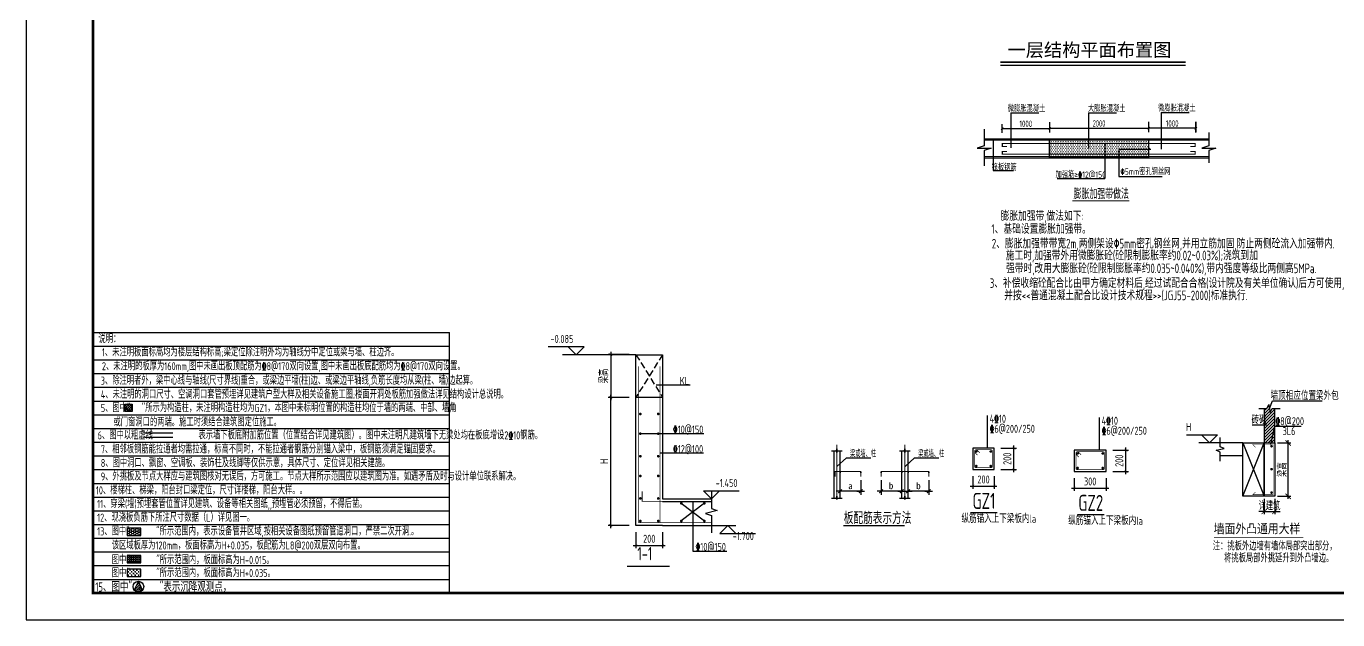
# Model space of a CAD drawing. Extents: x -668857 to 143095, y -247466 to 228182.
# Drawn here: x -229465 to -180300, y 166782 to 189033 of the extents above; entities that cross this region are included whole.
import ezdxf
from ezdxf.enums import TextEntityAlignment as Align

# ---------------------------------------------------------------- set-up
doc = ezdxf.new("R2010")
doc.units = 0
doc.header["$LTSCALE"] = 1000
for name, pattern in [('__DASH', [0.35, 0.25, -0.1]), ('DASH', [0.35, 0.25, -0.1]), ('DOTE', [2.42, 2, -0.2, 0.02, -0.2])]:
    doc.linetypes.add(name, pattern=pattern)
doc.layers.get('0').update_dxf_attribs({"linetype": 'CONTINUOUS'})
doc.layers.get('DEFPOINTS').update_dxf_attribs({"linetype": 'CONTINUOUS'})
for name, color, linetype in [('-TK', 7, 'CONTINUOUS'), ('DIM', 2, 'CONTINUOUS'), ('GJ', 5, 'CONTINUOUS'), ('GRE', 3, 'CONTINUOUS'), ('LINK', 6, 'CONTINUOUS'), ('NUM', 7, 'CONTINUOUS'), ('OUTLINE', 2, 'CONTINUOUS'), ('REIN', 6, 'CONTINUOUS'), ('S-B板填充', 251, 'CONTINUOUS'), ('S-DETLCW-LINE1-pdx', 7, 'CONTINUOUS'), ('S-DETLCW-TEXT', 7, 'CONTINUOUS'), ('S-DETLS-HATCH', 251, 'CONTINUOUS'), ('S-DETLS-TEXT', 7, 'CONTINUOUS'), ('S-D洞口', 4, 'CONTINUOUS'), ('S-FON-TEXT', 7, 'CONTINUOUS'), ('S-X详图实线', 4, 'CONTINUOUS'), ('S-X详图标注', 3, 'CONTINUOUS'), ('S-X详图钢筋', 6, 'CONTINUOUS'), ('S-大样-砼线', 7, 'CONTINUOUS'), ('S-引出线', 40, 'CONTINUOUS'), ('S-文字', 7, 'CONTINUOUS'), ('S-板正筋', 2, 'CONTINUOUS'), ('S-构造柱', 212, 'CONTINUOUS'), ('S-表格线', 54, 'CONTINUOUS'), ('S-降板填充', 75, 'CONTINUOUS'), ('TEXT', 2, 'CONTINUOUS'), ('THIN', 7, 'CONTINUOUS'), ('WALL', 5, 'CONTINUOUS'), ('大样线', 40, 'CONTINUOUS'), ('尺寸线及数字', 43, 'CONTINUOUS'), ('悬梁', 4, 'CONTINUOUS'), ('支座钢筋', 1, 'CONTINUOUS'), ('空调洞口标注', 130, 'CONTINUOUS'), ('说明文字', 7, 'CONTINUOUS')]:
    doc.layers.add(name, color=color, linetype=linetype)
doc.layers.add('DOTE', color=19, linetype='DOTE', lineweight=9)
doc.styles.add('-宋体', font='', dxfattribs={"width": 0.7, "height": 300, "bigfont": '宋体.TTF'})
doc.styles.add('10', font='', dxfattribs={"width": 0.7, "height": 300})
doc.styles.add('BW_Rein', font='Tssdeng.shx', dxfattribs={"width": 0.7, "bigfont": 'hztxt.shx'})
doc.styles.add('hzst', font='', dxfattribs={"width": 0.7})
doc.styles.add('TSSD_DIMENSION', font='Tssdeng.shx', dxfattribs={"width": 0.7, "bigfont": 'tssdchn.shx'})
doc.styles.add('TSSD_Label', font='Tssdeng.shx', dxfattribs={"width": 0.7, "bigfont": 'hztxt.shx'})
doc.styles.add('TSSD_Norm', font='Tssdeng.shx', dxfattribs={"bigfont": 'tssdchn.shx'})
doc.styles.add('TSSD_REIN', font='tssdeng.shx', dxfattribs={"width": 0.7, "height": 300, "bigfont": 'tssdchn.shx'})
doc.styles.get('-宋体').set_extended_font_data('SimSun')
doc.styles.get('10').set_extended_font_data('SimSun')
doc.styles.get('hzst').set_extended_font_data('SimSun')
doc.dimstyles.new('25-100', dxfattribs={"dimscale": 100, "dimtxt": 3, "dimasz": 2, "dimexe": 1, "dimexo": 1, "dimgap": 0.5, "dimtad": 1, "dimdec": 0, "dimlfac": 0.25, "dimdsep": 46, "dimtxsty": 'TSSD_REIN', "dimblk1": 'ARCHTICK', "dimblk2": 'ARCHTICK', "dimsah": 1, "dimcen": 2.5, "dimdle": 1, "dimclrd": 256, "dimclre": 256, "dimclrt": 7, "dimadec": 0, "dimazin": 0, "dimtfac": 1, "dimtdec": 0, "dimtix": 1, "dimtmove": 2, "dimatfit": 3, "dimldrblk": 'ARCHTICK', "dimfxl": 0, "dimtolj": 1, "dimtzin": 0, "dimlwd": -1, "dimlwe": -1, "dimarcsym": 0})
doc.dimstyles.new('TSSD_20_100', dxfattribs={"dimtxt": 300, "dimasz": 100, "dimexe": 100, "dimexo": 250, "dimgap": 100, "dimtad": 1, "dimdec": 0, "dimlfac": 0.2, "dimzin": 0, "dimdsep": 46, "dimtxsty": 'TSSD_DIMENSION', "dimblk": 'ARCHTICK', "dimcen": 0, "dimdle": 100, "dimclrt": 7, "dimadec": 0, "dimazin": 0, "dimtfac": 1, "dimtdec": 0, "dimtix": 1, "dimtmove": 2, "dimatfit": 3, "dimldrblk": 'ARCHTICK', "dimfxl": 0, "dimtolj": 1, "dimtzin": 0, "dimarcsym": 0})
doc.dimstyles.new('TSSD_25_100', dxfattribs={"dimtxt": 300, "dimasz": 100, "dimexe": 100, "dimexo": 250, "dimgap": 100, "dimtad": 1, "dimdec": 0, "dimlfac": 0.25, "dimzin": 0, "dimdsep": 46, "dimtxsty": 'TSSD_DIMENSION', "dimblk": 'ARCHTICK', "dimcen": 0, "dimdle": 100, "dimclrt": 7, "dimadec": 0, "dimazin": 0, "dimtfac": 1, "dimtdec": 0, "dimtix": 1, "dimtmove": 2, "dimatfit": 3, "dimldrblk": 'ARCHTICK', "dimfxl": 0, "dimtolj": 1, "dimtzin": 0, "dimarcsym": 0})

# ---------------------------------------------------------------- blocks, each defined once
blk = doc.blocks.new('A1')
blk.add_lwpolyline([(0, 59400), (0, 0), (84100, 0), (84100, 59400)], close=True)
at = {"const_width": 100}
blk.add_lwpolyline([(2500, 58400), (2500, 1000), (83100, 1000), (83100, 58400)], close=True, dxfattribs=at)
blk = doc.blocks.new('_DIMX')
blk.add_line((-150, 0), (150, 0))
at = {"const_width": 50}
blk.add_lwpolyline([(-70, -70), (70, 70)], dxfattribs=at)
blk = doc.blocks.new('A$C1DDD5A89')
at = {"color": 6, "const_width": 50}
blk.add_lwpolyline([(439, 25), (2741, 25)], dxfattribs=at)
at = {"layer": 'DOTE', "color": 8, "linetype": 'DOTE'}
for p, q in [((202, 3054), (202, 888)), ((2750, 3054), (2750, 888))]:
    blk.add_line(p, q, dxfattribs=at)
at = {"layer": 'GJ'}
blk.add_point((1858, 2022), dxfattribs=at)
at = {"layer": 'REIN', "color": 1, "const_width": 40}
for points in [[(129, 1860), (129, 2059), (1095, 2059), (1095, 1860)], [(1858, 1860), (1858, 2059), (3643, 2059), (3643, 1860)]]:
    blk.add_lwpolyline(points, dxfattribs=at)
at = {"layer": '大样线'}
for p, q in [((0, 2837), (188, 2837)), ((81, 2837), (81, 1066)), ((188, 2837), (202, 2909)), ((202, 2909), (202, 2778)), ((202, 2778), (217, 2837)), ((202, 2247), (556, 2571)), ((217, 2837), (395, 2837)), ((556, 2571), (1467, 2571)), ((2548, 2837), (2736, 2837)), ((2736, 2837), (2751, 2909)), ((2751, 2909), (2751, 2778)), ((2751, 2778), (2766, 2837)), ((2758, 2247), (3112, 2571)), ((2766, 2837), (2943, 2837)), ((3112, 2571), (4023, 2571)), ((0, 1066), (188, 1066)), ((188, 1066), (202, 1138)), ((202, 1138), (202, 1006)), ((202, 1006), (217, 1066)), ((217, 1066), (395, 1066)), ((2548, 1066), (2736, 1066)), ((2736, 1066), (2751, 1138)), ((2751, 1138), (2751, 1006)), ((2751, 1006), (2766, 1066)), ((2766, 1066), (2943, 1066))]:
    blk.add_line(p, q, dxfattribs=at)
at = {"layer": '大样线', "linetype": 'ByBlock'}
for p, q in [((323, 1066), (323, 2837)), ((2630, 1066), (2630, 2837)), ((2871, 1066), (2871, 2837))]:
    blk.add_line(p, q, dxfattribs=at)
at = {"layer": '大样线', "color": 0, "linetype": 'ByBlock'}
for p in [(323, 2022), (1095, 2022), (2630, 2022), (2871, 2022), (3643, 2022), (202, 1319)]:
    blk.add_point(p, dxfattribs=at)
at = {"layer": '空调洞口标注'}
for p, q in [((1095, 1732), (1095, 1190)), ((1858, 1732), (1858, 1190)), ((3643, 1732), (3643, 1190)), ((1094, 1319), (203, 1319)), ((2629, 1319), (1859, 1319)), ((3642, 1319), (2872, 1319))]:
    blk.add_line(p, q, dxfattribs=at)
blk.add_point((1858, 1319), dxfattribs=at)
at = {"layer": '空调洞口标注', "color": 0, "linetype": 'ByBlock'}
blk.add_point((2871, 1319), dxfattribs=at)
at = {"layer": '空调洞口标注', "xscale": 0.9649999998509884, "yscale": 0.9649999998509884, "zscale": 0.965, "rotation": 180}
for p in [(323, 1319), (1858, 1319)]:
    blk.add_blockref('_DIMX', p, dxfattribs=at)
at = {"layer": '空调洞口标注', "xscale": 0.9649999998509884, "yscale": 0.9649999998509884, "zscale": 0.965}
for p in [(1095, 1319), (2630, 1319), (2872, 1319), (3643, 1319)]:
    blk.add_blockref('_DIMX', p, dxfattribs=at)
at = {"layer": '空调洞口标注', "style": '10'}
for s, p in [('a', (709, 1523)), ('b', (2231, 1523)), ('b', (3257, 1523))]:
    blk.add_text(s, height=250, dxfattribs=at).set_placement(p, align=Align.MIDDLE_CENTER)
at = {"layer": '说明文字'}
for s, height, style, width, p in [('梁或墙、柱', 250, 'TSSD_REIN', 0.6, (693, 2596)), ('梁或墙、柱', 250, 'TSSD_REIN', 0.6, (3249, 2596)), ('板配筋表示方法', 450, 'TSSD_DIMENSION', 0.7, (459, 91))]:
    blk.add_text(s, height=height, dxfattribs=dict(at, style=style, width=width)).set_placement(p)
blk = doc.blocks.new('_ArchTick')
at = {"color": 0, "linetype": 'ByBlock', "const_width": 0.15}
blk.add_lwpolyline([(-0.5, -0.5), (0.5, 0.5)], dxfattribs=at)
blk = doc.blocks.new('*D45')
at = {"layer": 'DEFPOINTS', "color": 0}
for p in [(30394, 226071), (30794, 226071), (30794, 225492)]:
    blk.add_point(p, dxfattribs=at)
at = {"layer": 'S-X详图标注'}
for p, q in [((30394, 225971), (30394, 225392)), ((30794, 225971), (30794, 225392)), ((30394, 225492), (30194, 225492)), ((30394, 225492), (30794, 225492)), ((30794, 225492), (30994, 225492))]:
    blk.add_line(p, q, dxfattribs=at)
at = {"layer": 'S-X详图标注', "xscale": 200, "yscale": 200, "zscale": 200}
blk.add_blockref('_ArchTick', (30394, 225492), dxfattribs=at)
at = {"layer": 'S-X详图标注', "xscale": 200, "yscale": 200, "zscale": 200, "rotation": 180}
blk.add_blockref('_ArchTick', (30794, 225492), dxfattribs=at)
at = {"layer": 'S-X详图标注', "color": 7, "insert": (30594, 225692), "char_height": 300, "attachment_point": 5, "style": 'TSSD_REIN'}
blk.add_mtext('\\A1;详建筑', dxfattribs=at)
blk = doc.blocks.new('*D46')
at = {"layer": 'DEFPOINTS', "color": 0}
for p in [(30794, 228060), (31291, 228060), (30794, 226060)]:
    blk.add_point(p, dxfattribs=at)
at = {"layer": 'S-X详图标注'}
for p, q in [((31291, 225960), (31291, 228160)), ((30894, 228060), (31391, 228060)), ((30894, 226060), (31391, 226060))]:
    blk.add_line(p, q, dxfattribs=at)
at = {"layer": 'S-X详图标注', "xscale": 200, "yscale": 200, "zscale": 200}
for p, rotation in [((31291, 228060), 90), ((31291, 226060), 270)]:
    blk.add_blockref('_ArchTick', p, dxfattribs=dict(at, rotation=rotation))
at = {"layer": 'S-X详图标注', "color": 7, "insert": (31091, 227060), "char_height": 300, "attachment_point": 5, "rotation": 90, "style": 'TSSD_REIN'}
blk.add_mtext('\\A1;梁高', dxfattribs=at)
blk = doc.blocks.new('*D898')
at = {"layer": 'DEFPOINTS', "color": 0}
for p in [(-193180, 173218), (-192438, 173218), (-193180, 172418)]:
    blk.add_point(p, dxfattribs=at)
at = {"layer": 'DIM', "color": 0, "lineweight": -2}
for p, q in [((-192930, 173218), (-192338, 173218)), ((-192438, 172318), (-192438, 173318)), ((-192930, 172418), (-192338, 172418))]:
    blk.add_line(p, q, dxfattribs=at)
at = {"layer": 'DIM', "color": 0, "lineweight": -2, "xscale": 100, "yscale": 100, "zscale": 100}
for p, rotation in [((-192438, 173218), 90), ((-192438, 172418), 270)]:
    blk.add_blockref('_ArchTick', p, dxfattribs=dict(at, rotation=rotation))
at = {"layer": 'DIM', "color": 7, "insert": (-192688, 172818), "char_height": 300, "attachment_point": 5, "rotation": 90, "style": 'TSSD_DIMENSION'}
blk.add_mtext('\\A1;200', dxfattribs=at)
blk = doc.blocks.new('*D899')
at = {"layer": 'DEFPOINTS', "color": 0}
for p in [(-193980, 172418), (-193180, 172418), (-193180, 171791)]:
    blk.add_point(p, dxfattribs=at)
at = {"layer": 'DIM', "color": 0, "lineweight": -2}
for p, q in [((-193980, 172168), (-193980, 171691)), ((-193180, 172168), (-193180, 171691)), ((-194080, 171791), (-193080, 171791))]:
    blk.add_line(p, q, dxfattribs=at)
at = {"layer": 'DIM', "color": 0, "lineweight": -2, "xscale": 100, "yscale": 100, "zscale": 100, "rotation": 180}
blk.add_blockref('_ArchTick', (-193980, 171791), dxfattribs=at)
at = {"layer": 'DIM', "color": 0, "lineweight": -2, "xscale": 100, "yscale": 100, "zscale": 100}
blk.add_blockref('_ArchTick', (-193180, 171791), dxfattribs=at)
at = {"layer": 'DIM', "color": 7, "insert": (-193580, 172041), "char_height": 300, "attachment_point": 5, "style": 'TSSD_DIMENSION'}
blk.add_mtext('\\A1;200', dxfattribs=at)
blk = doc.blocks.new('*D191')
at = {"layer": 'DEFPOINTS', "color": 0}
for p in [(-231540, 197277), (-230540, 197277), (-230540, 196526)]:
    blk.add_point(p, dxfattribs=at)
at = {"layer": 'DIM', "color": 0, "lineweight": -2}
for p, q in [((-231540, 197027), (-231540, 196426)), ((-230540, 197027), (-230540, 196426)), ((-231640, 196526), (-230440, 196526))]:
    blk.add_line(p, q, dxfattribs=at)
at = {"layer": 'DIM', "color": 0, "lineweight": -2, "xscale": 100, "yscale": 100, "zscale": 100, "rotation": 180}
blk.add_blockref('_ArchTick', (-231540, 196526), dxfattribs=at)
at = {"layer": 'DIM', "color": 0, "lineweight": -2, "xscale": 100, "yscale": 100, "zscale": 100}
blk.add_blockref('_ArchTick', (-230540, 196526), dxfattribs=at)
at = {"layer": 'DIM', "color": 7, "insert": (-231040, 196776), "char_height": 300, "attachment_point": 5, "style": 'TSSD_DIMENSION'}
blk.add_mtext('\\A1;200', dxfattribs=at)
blk = doc.blocks.new('*D192')
at = {"layer": 'DEFPOINTS', "color": 0}
for p in [(-232479, 202077), (-231540, 202077), (-231540, 197277)]:
    blk.add_point(p, dxfattribs=at)
at = {"layer": 'DIM', "color": 0, "lineweight": -2}
for p, q in [((-231790, 202077), (-232579, 202077)), ((-232479, 197177), (-232479, 202177)), ((-231790, 197277), (-232579, 197277))]:
    blk.add_line(p, q, dxfattribs=at)
at = {"layer": 'DIM', "color": 0, "lineweight": -2, "xscale": 100, "yscale": 100, "zscale": 100}
for p, rotation in [((-232479, 202077), 90), ((-232479, 197277), 270)]:
    blk.add_blockref('_ArchTick', p, dxfattribs=dict(at, rotation=rotation))
at = {"layer": 'DIM', "color": 7, "insert": (-232729, 199677), "char_height": 300, "attachment_point": 5, "rotation": 90, "style": 'TSSD_DIMENSION'}
blk.add_mtext('\\A1;H', dxfattribs=at)
blk = doc.blocks.new('*D193')
at = {"layer": 'DEFPOINTS', "color": 0}
for p in [(-231540, 203677), (-232479, 202077), (-231540, 202077)]:
    blk.add_point(p, dxfattribs=at)
at = {"layer": 'DIM', "color": 0, "lineweight": -2}
for p, q in [((-231790, 203677), (-232579, 203677)), ((-232479, 203777), (-232479, 201977)), ((-231790, 202077), (-232579, 202077))]:
    blk.add_line(p, q, dxfattribs=at)
at = {"layer": 'DIM', "color": 0, "lineweight": -2, "xscale": 100, "yscale": 100, "zscale": 100}
for p, rotation in [((-232479, 203677), 90), ((-232479, 202077), 270)]:
    blk.add_blockref('_ArchTick', p, dxfattribs=dict(at, rotation=rotation))
at = {"layer": 'DIM', "color": 7, "insert": (-232729, 202877), "char_height": 300, "attachment_point": 5, "rotation": 90, "style": 'TSSD_DIMENSION'}
blk.add_mtext('\\A1;梁高', dxfattribs=at)
blk = doc.blocks.new('*D900')
at = {"layer": 'DEFPOINTS', "color": 0}
for p in [(-188982, 173144), (-188240, 173144), (-188982, 172344)]:
    blk.add_point(p, dxfattribs=at)
at = {"layer": 'DIM', "color": 0, "lineweight": -2}
for p, q in [((-188732, 173144), (-188140, 173144)), ((-188240, 172244), (-188240, 173244)), ((-188732, 172344), (-188140, 172344))]:
    blk.add_line(p, q, dxfattribs=at)
at = {"layer": 'DIM', "color": 0, "lineweight": -2, "xscale": 100, "yscale": 100, "zscale": 100}
for p, rotation in [((-188240, 173144), 90), ((-188240, 172344), 270)]:
    blk.add_blockref('_ArchTick', p, dxfattribs=dict(at, rotation=rotation))
at = {"layer": 'DIM', "color": 7, "insert": (-188490, 172744), "char_height": 300, "attachment_point": 5, "rotation": 90, "style": 'TSSD_DIMENSION'}
blk.add_mtext('\\A1;200', dxfattribs=at)
blk = doc.blocks.new('*D901')
at = {"layer": 'DEFPOINTS', "color": 0}
for p in [(-190182, 172344), (-188982, 172344), (-188982, 171717)]:
    blk.add_point(p, dxfattribs=at)
at = {"layer": 'DIM', "color": 0, "lineweight": -2}
for p, q in [((-190182, 172094), (-190182, 171617)), ((-188982, 172094), (-188982, 171617)), ((-190282, 171717), (-188882, 171717))]:
    blk.add_line(p, q, dxfattribs=at)
at = {"layer": 'DIM', "color": 0, "lineweight": -2, "xscale": 100, "yscale": 100, "zscale": 100, "rotation": 180}
blk.add_blockref('_ArchTick', (-190182, 171717), dxfattribs=at)
at = {"layer": 'DIM', "color": 0, "lineweight": -2, "xscale": 100, "yscale": 100, "zscale": 100}
blk.add_blockref('_ArchTick', (-188982, 171717), dxfattribs=at)
at = {"layer": 'DIM', "color": 7, "insert": (-189582, 171967), "char_height": 300, "attachment_point": 5, "style": 'TSSD_DIMENSION'}
blk.add_mtext('\\A1;300', dxfattribs=at)
blk = doc.blocks.new('20210306.16465652')
at = {"layer": 'S-DETLS-HATCH'}
h = blk.add_hatch(dxfattribs=at)
h.set_pattern_fill('ANSI31', color=256, scale=25)
h.set_pattern_definition([(45, (-250051.66, 573697.02), (-56.126601, 56.126601), [])])
h.paths.add_polyline_path([(3315.4, 5761.9), (3215.4, 5761.9), (3145.4, 5611.9), (3085.4, 5911.9), (3015.4, 5761.9), (2915.4, 5761.9), (2915.4, 4472.4), (3315.4, 4472.4)])
at = {"layer": 'S-DETLCW-LINE1-pdx'}
for points in [[(2715.4, 5761.9), (3015.4, 5761.9), (3085.4, 5911.9), (3145.4, 5611.9), (3215.4, 5761.9), (3515.4, 5761.9)], [(1268.2, 3792.4), (1268.2, 4132.4), (1118.2, 4202.4), (1418.2, 4262.4), (1268.2, 4332.4), (1268.2, 4672.4)]]:
    blk.add_lwpolyline(points, dxfattribs=at)
at = {"layer": 'S-DETLCW-TEXT', "const_width": 30}
blk.add_lwpolyline([(4388.8, 937.6), (1041.9, 937.6)], dxfattribs=at)
at = {"layer": 'S-DETLS-TEXT'}
blk.add_line((3009.8, 5139.7), (2467.6, 5139.7), dxfattribs=at)
for points in [[(3115.4, 5761.9), (3233, 6051.8), (5095.2, 6051.8)], [(3165.2, 4412.4), (3315.4, 5101.5), (4302.7, 5101.5)]]:
    blk.add_lwpolyline(points, dxfattribs=at)
at = {"layer": 'S-X详图实线'}
for p, q in [((2115.4, 4472.4), (1268.2, 4472.4)), ((2115.4, 4472.4), (2915.4, 2472.4)), ((2115.4, 2472.4), (2915.4, 4472.4)), ((2115.4, 3992.4), (1268.2, 3992.4))]:
    blk.add_line(p, q, dxfattribs=at)
blk.add_lwpolyline([(2915.4, 5761.9), (2915.4, 4472.4), (3315.4, 4472.4), (3315.4, 5761.9)], dxfattribs=at)
for points in [[(2115.4, 4472.4), (2915.4, 4472.4), (2915.4, 2472.4), (2115.4, 2472.4)], [(2915.4, 4472.4), (3315.4, 4472.4), (3315.4, 2472.4), (2915.4, 2472.4)]]:
    blk.add_lwpolyline(points, close=True, dxfattribs=at)
at = {"layer": 'S-X详图标注'}
blk.add_line((1268.2, 4472.4), (468.4, 4472.4), dxfattribs=at)
blk.add_lwpolyline([(0, 4772.4), (1168.3, 4772.4), (868.3, 4472.4), (568.3, 4772.4)], dxfattribs=at)
at = {"layer": 'S-X详图钢筋', "const_width": 20}
blk.add_lwpolyline([(2592.4, 4306.3), (2486.4, 4412.4), (3255.4, 4412.4), (3255.4, 2532.4), (2486.4, 2532.4), (2592.4, 2638.4)], dxfattribs=at)
at = {"layer": 'S-X详图钢筋', "const_width": 50}
for points in [[(3168.1, 4350.3, 1), (3218.1, 4350.3, 1)], [(3168.1, 3488.9, 1), (3218.1, 3488.9, 1)], [(3168.1, 2609.8, 1), (3218.1, 2609.8, 1)]]:
    blk.add_lwpolyline(points, format="xyb", close=True, dxfattribs=at)
at = {"layer": 'S-DETLCW-TEXT', "style": 'hzst', "width": 0.85}
blk.add_text('墙面外凸通用大样', height=350, dxfattribs=at).set_placement((1025.4, 1088.1))
at = {"layer": 'S-DETLS-TEXT', "width": 0.7}
for s, style, p in [('墙顶相应位置梁外包', 'BW_Rein', (3158.9, 6088.4)), ('砖砌', 'BW_Rein', (2442.3, 5176.3)), ('%%1328@200', 'BW_Rein', (3336.9, 5138.1)), ('3L6', 'BW_Rein', (3608.6, 4766)), ('注：挑板外边墙有墙体局部突出部分，', 'TSSD_REIN', (991.5, 450)), ('将挑板局部外挑延升到外凸墙边。', 'TSSD_REIN', (1414.1, 0))]:
    blk.add_text(s, height=300, dxfattribs=dict(at, style=style)).set_placement(p)
at = {"layer": 'S-DETLS-TEXT', "style": 'TSSD_REIN', "width": 0.75}
blk.add_text('H', height=300, dxfattribs=at).set_placement((181.3, 4832.5), align=Align.BOTTOM_RIGHT)
at = {"layer": 'S-X详图标注'}
for p1, p2, distance, text, picture, middle in [((3315.4, 2472.4), (3315.4, 4472.4), -496.7, '梁高', '*D46', (3612.1, 3472.4)), ((2915.4, 2483.6), (3315.4, 2483.6), -579.2, '详建筑', '*D45', (3115.4, 2104.4))]:
    dim = blk.add_aligned_dim(p1=p1, p2=p2, distance=distance, text=text, dimstyle='25-100', dxfattribs=at)
    dim.commit()
    dim.dimension.update_dxf_attribs({"geometry": picture, "text_midpoint": middle, "insert": (-27478.5, -223587.5)})
blk = doc.blocks.new('20210807.20404175')
at = {"layer": 'NUM', "const_width": 50, "elevation": 0}
blk.add_lwpolyline([(37816.2, 81765.1), (39414.6, 81765.1)], dxfattribs=at)
at = {"layer": 'S-X详图实线'}
for points in [[(38145.9, 89696.3), (35391.3, 89696.3)], [(40175.7, 88555.2), (38909, 88555.2)], [(39145.9, 83296.3), (38145.9, 83296.3), (38145.9, 88096.3)], [(39145.9, 88096.3), (39145.9, 84296.3)], [(40686.2, 86733.1), (38335.9, 86733.1)], [(40679.3, 85998.9), (39045.9, 85998.9)], [(39145.9, 84296.3), (40972.9, 84296.3)], [(39145.9, 84196.3), (40972.9, 84196.3)], [(39846.5, 84125.6), (40712.1, 83462.3)], [(40712.1, 84125.6), (39846.5, 83462.3)], [(40279.3, 84196.3), (40279.3, 82331.3), (41550.6, 82331.3)], [(39145.9, 83296.3), (40972.9, 83296.3)]]:
    blk.add_lwpolyline(points, dxfattribs=at)
blk.add_lwpolyline([(38145.9, 89696.3), (39145.9, 89696.3), (39145.9, 88096.3), (38145.9, 88096.3)], close=True, dxfattribs=at)
at = {"layer": 'S-X详图实线', "linetype": '__DASH'}
for points in [[(38145.9, 89696.3), (39145.9, 88096.3)], [(39145.9, 89696.3), (38145.9, 88096.3)]]:
    blk.add_lwpolyline(points, dxfattribs=at)
at = {"layer": 'S-X详图标注'}
for p, q in [((35601.5, 89996.3), (34861.2, 89996.3)), ((35901.5, 89696.3), (35601.5, 89996.3)), ((36201.5, 89996.3), (35601.5, 89996.3)), ((35901.5, 89696.3), (36201.5, 89996.3)), ((36159.1, 89696.3), (35601.5, 89696.3)), ((40972.9, 84296.3), (40672.9, 84596.3)), ((40672.9, 84596.3), (41272.9, 84596.3)), ((40972.9, 84296.3), (41272.9, 84596.3)), ((41272.9, 84596.3), (42013.2, 84596.3)), ((40972.9, 83296.3), (41888.7, 83296.3)), ((41588.7, 83296.3), (41288.7, 82996.3)), ((41588.7, 83296.3), (41888.7, 82996.3)), ((41288.7, 82996.3), (41888.7, 82996.3)), ((41888.7, 82996.3), (42629.1, 82996.3))]:
    blk.add_line(p, q, dxfattribs=at)
at = {"layer": 'S-X详图钢筋', "const_width": 30}
for points in [[(39045.9, 89260.4), (39045.9, 83396.3), (38245.9, 83396.3), (38245.9, 89260.4)], [(40972.9, 84196.3), (38380.3, 84196.3), (38380.3, 84576.9)], [(38245.9, 84474.4), (38245.9, 83396.3), (40972.9, 83396.3)]]:
    blk.add_lwpolyline(points, dxfattribs=at)
at = {"layer": 'S-X详图钢筋', "const_width": 50}
for points in [[(38335.9, 87474.5, 1), (38285.9, 87474.5, 1)], [(38955.9, 87474.5, -1), (39005.9, 87474.5, -1)], [(38335.9, 86733.9, 1), (38285.9, 86733.9, 1)], [(38955.9, 86733.9, -1), (39005.9, 86733.9, -1)], [(38335.9, 85890.2, 1), (38285.9, 85890.2, 1)], [(38955.9, 85890.2, -1), (39005.9, 85890.2, -1)], [(38335.9, 85149.7, 1), (38285.9, 85149.7, 1)], [(38955.9, 85149.7, -1), (39005.9, 85149.7, -1)], [(38335.9, 84306, 1), (38285.9, 84306, 1)], [(38955.9, 84306, -1), (39005.9, 84306, -1)], [(39821.5, 84125.6, -1), (39871.5, 84125.6, -1)], [(40687.1, 84125.6, -1), (40737.1, 84125.6, -1)], [(38335.9, 83462.3, 1), (38285.9, 83462.3, 1)], [(38955.9, 83462.3, -1), (39005.9, 83462.3, -1)], [(39821.5, 83462.3, -1), (39871.5, 83462.3, -1)], [(40687.1, 83462.3, -1), (40737.1, 83462.3, -1)]]:
    blk.add_lwpolyline(points, format="xyb", close=True, dxfattribs=at)
at = {"layer": 'THIN'}
blk.add_lwpolyline([(40972.9, 84576.3), (40972.9, 83926.3), (41192.9, 83856.3), (40752.9, 83736.3), (40972.9, 83666.3), (40972.9, 83016.3)], dxfattribs=at)
at = {"layer": 'NUM', "style": 'TSSD_Norm', "width": 0.7}
blk.add_text('1-1', height=500, dxfattribs=at).set_placement((38198.9, 81838.1, 0), align=Align.BOTTOM_LEFT)
at = {"layer": 'S-X详图标注', "style": 'TSSD_REIN', "width": 0.7}
for s, p in [('-0.085', (35800.1, 90046.3)), ('-1.450', (41951.3, 84646.3)), ('-1.700', (42567.1, 82657.8))]:
    blk.add_text(s, height=300, dxfattribs=at).set_placement(p, align=Align.BOTTOM_RIGHT)
for s, p in [('KL', (39964.3, 88565.6)), ('%%13210@150', (40101.2, 86741)), ('%%13210@150', (40950.1, 82342.2))]:
    blk.add_text(s, height=300, dxfattribs=at).set_placement(p, align=Align.CENTER)
at = {"layer": 'S-X详图标注', "color": 1, "style": 'TSSD_REIN', "width": 0.7}
blk.add_text('%%13212@100', height=300, dxfattribs=at).set_placement((40101.2, 86006.8), align=Align.CENTER)
at = {"layer": 'DIM'}
for p1, angle, text, picture, middle in [((38145.9, 89696.3), 90, '梁高', '*D193', (36956.1, 88896.3)), ((38145.9, 83296.3), 270, 'H', '*D192', (36956.1, 85696.3))]:
    dim = blk.add_linear_dim(base=(37206.1, 88096.3), p1=p1, p2=(38145.9, 88096.3), angle=angle, text=text, dimstyle='TSSD_20_100', dxfattribs=at)
    dim.commit()
    dim.dimension.update_dxf_attribs({"geometry": picture, "text_midpoint": middle, "insert": (269685.6, -113980.3)})
dim = blk.add_linear_dim(base=(39145.9, 82545.4), p1=(38145.9, 83296.3), p2=(39145.9, 83296.3), dimstyle='TSSD_20_100', dxfattribs=at)
dim.commit()
dim.dimension.update_dxf_attribs({"geometry": '*D191', "text_midpoint": (38645.9, 82795.4), "insert": (269685.6, -113980.3)})

msp = doc.modelspace()

# ---------------------------------------------------------------- hatches: boundary and pattern name
h = msp.add_hatch()
h.set_pattern_fill('DOTS', color=2, scale=40, style=0)
h.set_pattern_definition([(0, (-778268.01, 564.25), (31.75, 63.5), [0, -63.5])])
h.paths.add_polyline_path([(-191105.86, 184809.24), (-187393.86, 184809.24), (-187393.86, 184102.34), (-191105.86, 184102.34)])
at = {"layer": 'S-B板填充'}
h = msp.add_hatch(dxfattribs=at)
h.set_pattern_fill('ANGLE', color=252, scale=10, style=0)
h.set_pattern_definition([(0, (-140365.87, -26678.016), (0, 69.85), [50.8, -19.05]), (90, (-140365.87, -26678.016), (-69.85, 4e-15), [50.8, -19.05])])
h.paths.add_polyline_path([(-225676.71, 168913.63), (-225165.61, 168913.63), (-225165.61, 169192.42), (-225676.71, 169192.42)])
h = msp.add_hatch(dxfattribs=at)
h.set_pattern_fill('CROSS', color=252, scale=10, style=0)
h.set_pattern_definition([(0, (-140365.87, -26678.016), (63.5, 63.5), [31.75, -95.25]), (90, (-140349.997, -26693.89), (-63.5, 63.5), [31.75, -95.25])])
h.paths.add_polyline_path([(-225676.71, 168399.35), (-225165.61, 168399.35), (-225165.61, 168678.13), (-225676.71, 168678.13)])
at = {"layer": 'S-X详图标注'}
h = msp.add_hatch(dxfattribs=at)
h.set_pattern_fill('METAL', color=256, scale=15, style=0)
h.set_pattern_definition([(45, (-169486.92, 62348.77), (-42.426407, 42.426407), [])])
h.paths.add_polyline_path([(-225254.64, 168225.51), (-225419.93, 167904.04), (-225110.54, 167894)])
at = {"layer": 'S-构造柱'}
h = msp.add_hatch(dxfattribs=at)
h.set_pattern_fill('ARMORED', color=256, scale=12.857143, style=0)
h.set_pattern_definition([(50, (-2079040.786, 43247.54), (92.2191663, -8.0681316), [9.642857, -106.0714286]), (355, (-2079040.79, 43247.54), (-17.839457, 96.710417), [7.7142857, -84.857143]), (100.4514, (-2079033.1, 43246.87), (74.3797776, 88.642227), [8.1951673, -90.146843]), (46.1842, (-2079040.79, 43273.26), (137.216706, -21.281016), [14.464286, -159.107143]), (96.6356, (-2079029.35, 43271.48), (120.170919, 125.243726), [12.292751, -135.220243]), (351.1842, (-2079040.79, 43273.26), (120.170822, 125.24382), [11.571429, -127.285714]), (21, (-2079027.93, 43266.83), (76.7451924, -51.765286), [9.642857, -106.0714286]), (326, (-2079027.93, 43266.83), (31.2834, 93.233577), [7.7142857, -84.857143]), (71.4514, (-2079021.53, 43262.515), (108.0286237, 41.4682067), [8.1951673, -90.146843]), (37.5, (-2079040.786, 43247.543), (1.56340997, 42.80063835), [0, -83.8285714, 0, -86.1428571, 0, -85.1785714]), (7.5, (-2079040.786, 43247.543), (33.8232262, 50.7100772), [0, -49.1142857, 0, -81.9, 0, -32.4642857]), (327.5, (-2079069.458, 43247.543), (68.6343132, -2.8999121), [0, -32.1428571, 0, -100.2857143, 0, -133.0714286]), (317.5, (-2079082.315, 43247.54), (74.981079, 12.8706406), [0, -41.7857143, 0, -66.6, 0, -94.5]), (45, (-2079040.786, 43247.54), (-45.4568645, 45.4568645), [])])
h.paths.add_polyline_path([(-225772.2, 174870.08), (-225497.91, 174870.08), (-225497.91, 174595.79), (-225772.2, 174595.79)])
at = {"layer": 'S-降板填充', "linetype": 'ByBlock'}
h = msp.add_hatch(dxfattribs=at)
h.set_pattern_fill('HONEY', color=8, scale=17.142857, style=0)
h.set_pattern_definition([(0, (-3038261.81, 102231.94), (81.6428571, 47.1365143), [54.4285714, -108.8571429]), (120, (-3038261.81, 102231.94), (-81.6428474, 47.1365312), [54.4285714, -108.8571429]), (60, (-3038261.81, 102231.94), (9.75e-06, 94.2730455), [-108.8571429, 54.4285714])])
h.paths.add_polyline_path([(-225676.71, 169942.21), (-225165.61, 169942.21), (-225165.61, 170220.99), (-225676.71, 170220.99)])

# ---------------------------------------------------------------- linework, layer by layer
for p, q in [((-193556.99, 184806.34), (-185136.91, 184806.34)), ((-191105.86, 184806.34), (-191105.86, 184102.34)), ((-187393.86, 184817.62), (-187393.86, 184113.62)), ((-193556.99, 184102.34), (-185136.91, 184102.34))]:
    msp.add_line(p, q)
msp.add_lwpolyline([(-191105.86, 184809.24), (-187393.86, 184809.24), (-187393.86, 184102.34), (-191105.86, 184102.34)], close=True)
at = {"layer": 'GRE'}
for points in [[(-193556.99, 185173.23), (-193556.99, 184550.23), (-193820.99, 184462.23), (-193292.99, 184462.23), (-193556.99, 184374.23), (-193556.99, 183802.49)], [(-185136.91, 185043.31), (-185136.91, 184554.11), (-185400.91, 184466.11), (-184872.91, 184466.11), (-185136.91, 184378.11), (-185136.91, 183906.02)]]:
    msp.add_lwpolyline(points, dxfattribs=at)
at = {"layer": 'LINK', "color": 1, "const_width": 25}
for points in [[(-193809.35, 172958.54), (-193901.28, 173050.47, -0.19891237), (-193915.33, 173084.41), (-193915.33, 173104.91, -0.41421356), (-193867.33, 173152.91), (-193293.33, 173152.91, -0.41421356), (-193245.33, 173104.91), (-193245.33, 172530.91, -0.41421356), (-193293.33, 172482.91), (-193867.33, 172482.91, -0.41421356), (-193915.33, 172530.91), (-193915.33, 173104.91, -0.41421356), (-193867.33, 173152.91), (-193846.83, 173152.91, -0.19891237), (-193812.89, 173138.86), (-193720.96, 173046.93)], [(-190011.29, 172884.51), (-190103.21, 172976.44, -0.19891237), (-190117.27, 173010.38), (-190117.27, 173030.88, -0.41421356), (-190069.27, 173078.88), (-189095.27, 173078.88, -0.41421356), (-189047.27, 173030.88), (-189047.27, 172456.88, -0.41421356), (-189095.27, 172408.88), (-190069.27, 172408.88, -0.41421356), (-190117.27, 172456.88), (-190117.27, 173030.88, -0.41421356), (-190069.27, 173078.88), (-190048.77, 173078.88, -0.19891237), (-190014.83, 173064.82), (-189922.9, 172972.9)]]:
    msp.add_lwpolyline(points, format="xyb", dxfattribs=at)
at = {"layer": 'OUTLINE'}
for points in [[(-193180.33, 173217.91), (-193980.33, 173217.91), (-193980.33, 172417.91), (-193180.33, 172417.91)], [(-188982.27, 173143.88), (-190182.27, 173143.88), (-190182.27, 172343.88), (-188982.27, 172343.88)]]:
    msp.add_lwpolyline(points, close=True, dxfattribs=at)
at = {"layer": 'REIN', "const_width": 50}
for points in [[(-193877.83, 173090.41, 1), (-193827.83, 173090.41, 1)], [(-193332.83, 173090.41, 1), (-193282.83, 173090.41, 1)], [(-190079.77, 173016.38, 1), (-190029.77, 173016.38, 1)], [(-189134.77, 173016.38, 1), (-189084.77, 173016.38, 1)], [(-193877.83, 172545.41, 1), (-193827.83, 172545.41, 1)], [(-193332.83, 172545.41, 1), (-193282.83, 172545.41, 1)], [(-190079.77, 172471.38, 1), (-190029.77, 172471.38, 1)], [(-189134.77, 172471.38, 1), (-189084.77, 172471.38, 1)]]:
    msp.add_lwpolyline(points, format="xyb", close=True, dxfattribs=at)
at = {"layer": 'S-FON-TEXT', "const_width": 40}
msp.add_lwpolyline([(-190248.37, 182482.92), (-188112.22, 182482.92)], dxfattribs=at)
at = {"layer": 'S-X详图标注'}
msp.add_lwpolyline([(-225254.64, 168225.51), (-225419.93, 167904.04), (-225110.54, 167894), (-225254.64, 168225.51)], dxfattribs=at)
msp.add_circle((-225261.13, 168025.62), 200, dxfattribs=at)
at = {"layer": 'S-引出线', "color": 3, "const_width": 56}
msp.add_lwpolyline([(-192949.34, 187688.3), (-186005.35, 187688.3)], dxfattribs=at)
at = {"layer": 'S-引出线', "color": 3}
msp.add_lwpolyline([(-192949.34, 187576.3), (-186005.35, 187576.3)], dxfattribs=at)
at = {"layer": 'S-板正筋', "linetype": 'DASH', "const_width": 42.86}
for points in [[(-225039.68, 173781.81), (-225039.68, 173781.81), (-223969.17, 173781.82), (-223969.17, 173781.82)], [(-225039.68, 173623.75), (-225039.68, 173623.75), (-223969.17, 173623.76), (-223969.17, 173623.76)]]:
    msp.add_lwpolyline(points, dxfattribs=at)
at = {"layer": 'S-构造柱'}
msp.add_lwpolyline([(-225772.2, 174870.08), (-225497.91, 174870.08), (-225497.91, 174595.79), (-225772.2, 174595.79), (-225772.2, 174870.08)], dxfattribs=at)
at = {"layer": 'S-表格线'}
for p, q in [((-226964.73, 167782.28), (-226964.73, 177553.71)), ((-226964.73, 177553.71), (-213600.31, 177553.71)), ((-213600.31, 167782.28), (-213600.31, 177553.71)), ((-226964.73, 168810.86), (-226964.73, 177078.94)), ((-226964.73, 177039.43), (-213600.31, 177039.43)), ((-226964.73, 176525.14), (-213600.31, 176525.14)), ((-226964.73, 176010.86), (-213600.31, 176010.86)), ((-226964.73, 175496.57), (-213600.31, 175496.57)), ((-226964.73, 174982.28), (-213600.31, 174982.28)), ((-226964.73, 174468), (-213600.31, 174468)), ((-226964.73, 173953.71), (-213600.31, 173953.71)), ((-226964.73, 173439.43), (-213600.31, 173439.43)), ((-226964.73, 172925.14), (-213600.31, 172925.14)), ((-226964.73, 172410.86), (-213600.31, 172410.86)), ((-226964.73, 171896.57), (-213600.31, 171896.57)), ((-226964.73, 171382.28), (-213600.31, 171382.28)), ((-226964.73, 170868), (-213600.31, 170868)), ((-226964.73, 170353.71), (-213600.31, 170353.71)), ((-226964.73, 169839.43), (-213600.31, 169839.43)), ((-226964.73, 169325.14), (-213600.31, 169325.14)), ((-226964.73, 168810.86), (-213600.31, 168810.86)), ((-226964.73, 168296.57), (-213600.31, 168296.57)), ((-226964.73, 167782.28), (-213600.31, 167782.28))]:
    msp.add_line(p, q, dxfattribs=at)
at = {"layer": 'S-降板填充'}
for points in [[(-225676.71, 169942.21), (-225165.61, 169942.21), (-225165.61, 170220.99), (-225676.71, 170220.99)], [(-225676.71, 168913.63), (-225165.61, 168913.63), (-225165.61, 169192.42), (-225676.71, 169192.42)], [(-225676.71, 168399.35), (-225165.61, 168399.35), (-225165.61, 168678.13), (-225676.71, 168678.13)]]:
    msp.add_lwpolyline(points, close=True, dxfattribs=at)
at = {"layer": 'TEXT', "color": 0}
for p, q in [((-193430.33, 173217.91), (-193430.33, 174444.18)), ((-189232.27, 173143.88), (-189232.27, 174370.15))]:
    msp.add_line(p, q, dxfattribs=at)
at = {"layer": 'WALL', "color": 7}
for p, q in [((-192880.45, 185041.96), (-192880.45, 185356.37)), ((-192550.9, 185782.37), (-191505.53, 185782.37)), ((-192550.9, 185782.37), (-192550.9, 184474.65)), ((-191105.86, 185435.87), (-191105.86, 185044.38)), ((-189645.33, 185782.37), (-188599.95, 185782.37)), ((-189645.33, 185782.37), (-189645.33, 184450.69)), ((-187393.86, 185447.15), (-187393.86, 185055.66)), ((-186918.5, 185793.64), (-185873.12, 185793.64)), ((-186918.5, 185793.64), (-186918.5, 184426.56)), ((-185619.26, 185053.24), (-185619.26, 185447.15)), ((-185619.26, 185447.15), (-185619.26, 185055.66)), ((-192880.45, 185196.06), (-191105.86, 185196.06)), ((-191105.86, 185207.34), (-187393.86, 185207.34)), ((-185619.26, 185207.34), (-187393.86, 185207.34)), ((-193212.84, 184757.39), (-193212.84, 183620.28)), ((-189032.92, 184634.64), (-189032.92, 183322.96)), ((-187308.51, 184413.69), (-188510.72, 184413.69)), ((-188510.72, 184413.69), (-188510.72, 183396.18)), ((-193212.84, 183620.28), (-192451.92, 183620.28)), ((-188510.72, 183396.18), (-186879.23, 183396.18)), ((-190818.03, 183322.96), (-189032.92, 183322.96))]:
    msp.add_line(p, q, dxfattribs=at)
at = {"layer": 'WALL', "color": 7, "const_width": 39.6}
for points in [[(-192924.45, 185152.06), (-192836.45, 185240.06)], [(-191149.86, 185163.34), (-191061.86, 185251.34)], [(-187437.86, 185174.61), (-187349.86, 185262.61)], [(-185663.26, 185163.34), (-185575.26, 185251.34)]]:
    msp.add_lwpolyline(points, dxfattribs=at)
at = {"layer": '尺寸线及数字', "const_width": 39.6}
msp.add_lwpolyline([(-187437.86, 184380.97), (-187349.86, 184468.97)], dxfattribs=at)
at = {"layer": '悬梁', "color": 0, "const_width": 50}
for points in [[(-193057.96, 170795.98), (-194069.85, 170795.98)], [(-189056.05, 170721.95), (-190067.94, 170721.95)]]:
    msp.add_lwpolyline(points, dxfattribs=at)
at = {"layer": '支座钢筋', "const_width": 39.6}
for points in [[(-185136.91, 184757.39), (-193556.99, 184757.39)], [(-192699.16, 184529.03), (-192875.16, 184529.03), (-192875.16, 184634.64), (-185647.9, 184634.64), (-185647.9, 184529.03), (-185823.9, 184529.03)], [(-185136.91, 184144.86), (-193556.99, 184144.86)], [(-192699.16, 184337.56), (-192875.16, 184337.56), (-192875.16, 184231.96), (-185647.9, 184231.96), (-185647.9, 184337.56), (-185823.9, 184337.56)]]:
    msp.add_lwpolyline(points, dxfattribs=at)

# ---------------------------------------------------------------- block references
at = {"layer": '-TK'}
msp.add_blockref('A1', (-229464.73, 166782.28), dxfattribs=at)
at = {"layer": 'S-D洞口'}
msp.add_blockref('20210807.20404175', (-244755.34, 87023.88), dxfattribs=at)
at = {"layer": 'S-X详图标注'}
msp.add_blockref('20210306.16465652', (-185975.84, 168938.32), dxfattribs=at)
at = {"layer": 'S-大样-砼线'}
msp.add_blockref('A$C1DDD5A89', (-199276.82, 170280.75), dxfattribs=at)

# ---------------------------------------------------------------- texts
at = {"layer": 'S-FON-TEXT', "style": 'TSSD_REIN', "width": 0.739318}
msp.add_text('膨胀加强带做法 ', height=400, dxfattribs=at).set_placement((-190204.44, 182553.13), (-187985.32, 182553.13), align=Align.FIT)
at = {"layer": 'S-FON-TEXT', "style": 'TSSD_REIN', "width": 0.7}
for s, p in [('膨胀加强带,做法如下: ', (-192939.5, 181737.84)), ('1、基础设置膨胀加强带。', (-193281.23, 181252.48)), (' 2、膨胀加强带带宽2m,两侧架设\x825mm密孔钢丝网,并用立筋加固,防止两侧砼流入加强带内. ', (-193421.41, 180703.86, -220000)), ('施工时,加强带外用微膨胀砼(砼限制膨胀率约0.02~0.03%%%);浇筑到加', (-192744.49, 180258.52)), ('强带时,改用大膨胀砼(砼限制膨胀率约0.035~0.040%%%),带内强度等级比两侧高5MPa.', (-192735.56, 179775.34)), ('3、补偿收缩砼配合比由甲方确定材料后,经过试配合合格(设计院及有关单位确认)后方可使用,', (-193346.6, 179223.53)), ('并按<<普通混凝土配合比设计技术规程>>(JGJ55-2000)标准执行.', (-192804.81, 178763.07))]:
    msp.add_text(s, height=360, dxfattribs=at).set_placement(p)
at = {"layer": 'S-文字', "style": '-宋体'}
msp.add_text('一层结构平面布置图', height=500, dxfattribs=at).set_placement((-192676.86, 187894.82))
at = {"layer": 'S-文字', "style": 'TSSD_REIN', "width": 0.7}
for s, p in [('说明：', (-226756.87, 177155.94)), ('1、未注明板面标高均为楼层结构标高;梁定位除注明外均为轴线分中定位或梁与墙、柱边齐。', (-226626.48, 176659.68)), ('2、未注明的板厚为160mm,图中未画出板顶配筋为%%1328@170双向设置,图中未画出板底配筋均为%%1328@170双向设置。', (-226626.48, 176137.88)), ('3、除注明者外，梁中心线与轴线(尺寸界线)重合，或梁边平墙(柱)边、或梁边平轴线,负筋长度均从梁(柱、墙)边起算。', (-226669.67, 175596.75)), ('4、未注明的洞口尺寸、空调洞口套管预埋详见建筑户型大样及相关设备施工图;楼面开洞处板筋加强做法详见结构设计总说明。', (-226669.67, 175076.75)), ('5、图中"   "所示为构造柱，未注明构造柱均为GZ1，本图中未标明位置的构造柱均位于墙的两端、中部、墙角', (-226669.67, 174570.49)), ('或门窗洞口的两端。施工时须结合建筑图定位施工。', (-226193.23, 174035.51)), ('6、图中以粗虚线            表示墙下板底附加筋位置（位置结合详见建筑图）。图中未注明凡建筑墙下无梁处均在板底增设2%%13210钢筋。', (-226788.7, 173545.9)), ('7、相邻板钢筋能拉通者均需拉通，标高不同时，不能拉通者钢筋分别锚入梁中，板钢筋须满足锚固要求。', (-226669.67, 173020.89)), ('8、图中洞口、飘窗、空调板、装饰柱及线脚等仅供示意，具体尺寸、定位详见相关建施。', (-226669.67, 172506.61)), ('9、外挑板及节点大样应与建筑图核对无误后，方可施工。节点大样所示范围应以建筑图为准。如遇矛盾及时与设计单位联系解决。', (-226669.67, 172004.15)), ('10、楼梯柱、梯梁，阳台封口梁定位，尺寸详楼梯，阳台大样。。', (-226853.91, 171485.31)), ('11、穿梁(墙)预埋套管位置详见建筑、设备等相关图纸,,预埋管必须预留，不得后凿。', (-226806.41, 170975)), ('12、现浇板负筋下所注尺寸数据（L）详见图一。', (-226806.41, 170460.71)), ('13、图中"       "所示范围内，表示设备管井区域,按相关设备图纸预留管道洞口，严禁二次开洞.。', (-226806.41, 169946.42)), ('该区域板厚为120mm，板面标高为H+0.035，板配筋为L8@200双层双向布置。', (-226258.3, 169418.67)), ('图中"       "所示范围内，板面标高为H-0.015。', (-226258.3, 168873.9)), ('图中"       "所示范围内，板面标高为H+0.035。', (-226258.3, 168384.17))]:
    msp.add_text(s, height=300, dxfattribs=at).set_placement(p)
at = {"layer": 'S-文字', "color": 1, "style": 'TSSD_REIN', "width": 0.7}
msp.add_text('15、图中"       "表示沉降观测点，', height=350, dxfattribs=at).set_placement((-226876.38, 167836.91))
at = {"layer": 'TEXT', "color": 0, "width": 0.7}
for s, style, p in [('4\x8410', 'TSSD_REIN', (-193350.23, 174168.35)), ('\x846@200/250', 'TSSD_REIN', (-193350.23, 173791.58)), ('4\x8410', 'TSSD_REIN', (-189152.17, 174094.32)), ('\x846@200/250', 'TSSD_REIN', (-189152.17, 173717.55)), ('纵筋锚入上下梁板内la', 'TSSD_Label', (-194406.47, 170417.6)), ('纵筋锚入上下梁板内la', 'TSSD_Label', (-190404.56, 170343.57))]:
    msp.add_text(s, height=300, dxfattribs=dict(at, style=style)).set_placement(p)
at = {"layer": 'TEXT', "color": 0, "style": 'TSSD_Norm', "width": 0.7}
for s, p in [('GZ1', (-193561.86, 170938.33)), ('GZ2', (-189559.95, 170864.3))]:
    msp.add_text(s, height=600, dxfattribs=at).set_placement(p, align=Align.CENTER)
at = {"layer": 'WALL', "color": 7, "style": 'TSSD_REIN', "width": 0.75}
for s, p in [('微膨胀混凝土', (-191965.41, 185974.26)), ('大膨胀混凝土', (-188961.36, 185974.26)), ('微膨胀混凝土', (-186333, 185985.54)), ('筏板钢筋', (-192805.62, 183769.98)), ('加强筋≥\x8412@150', (-189933.44, 183483.76))]:
    msp.add_text(s, height=240, dxfattribs=at).set_placement(p, align=Align.MIDDLE)
at = {"layer": 'WALL', "color": 7, "style": 'TSSD_REIN', "width": 0.695671}
for s, p, p2 in [('1000', (-192230.76, 185257.66), (-191755.56, 185257.66)), ('2000', (-189487.46, 185268.94), (-189012.26, 185268.94)), ('1000', (-186744.16, 185268.94), (-186268.96, 185268.94))]:
    msp.add_text(s, height=240, dxfattribs=at).set_placement(p, p2, align=Align.FIT)
at = {"layer": 'WALL', "color": 7, "style": 'TSSD_REIN', "width": 0.75}
msp.add_text('\x825mm密孔钢丝网', height=240, dxfattribs=at).set_placement((-188441.35, 183461.95))

# ---------------------------------------------------------------- dimensions: what is measured, and where the dimension line sits
at = {"layer": 'DIM'}
for base, p1, p2, picture, middle in [((-192437.74, 173217.91), (-193180.33, 172417.91), (-193180.33, 173217.91), '*D898', (-192687.74, 172817.91)), ((-188239.68, 173143.88), (-188982.27, 172343.88), (-188982.27, 173143.88), '*D900', (-188489.68, 172743.88))]:
    dim = msp.add_linear_dim(base=base, p1=p1, p2=p2, angle=90, dimstyle='TSSD_25_100', dxfattribs=at)
    dim.commit()
    dim.dimension.update_dxf_attribs({"geometry": picture, "text_midpoint": middle})
for base, p1, p2, picture, middle in [((-193180.33, 171791.14), (-193980.33, 172417.91), (-193180.33, 172417.91), '*D899', (-193580.33, 172041.14)), ((-188982.27, 171717.11), (-190182.27, 172343.88), (-188982.27, 172343.88), '*D901', (-189582.27, 171967.11))]:
    dim = msp.add_linear_dim(base=base, p1=p1, p2=p2, dimstyle='TSSD_25_100', dxfattribs=at)
    dim.commit()
    dim.dimension.update_dxf_attribs({"geometry": picture, "text_midpoint": middle})

doc.saveas('drawing.dxf')
